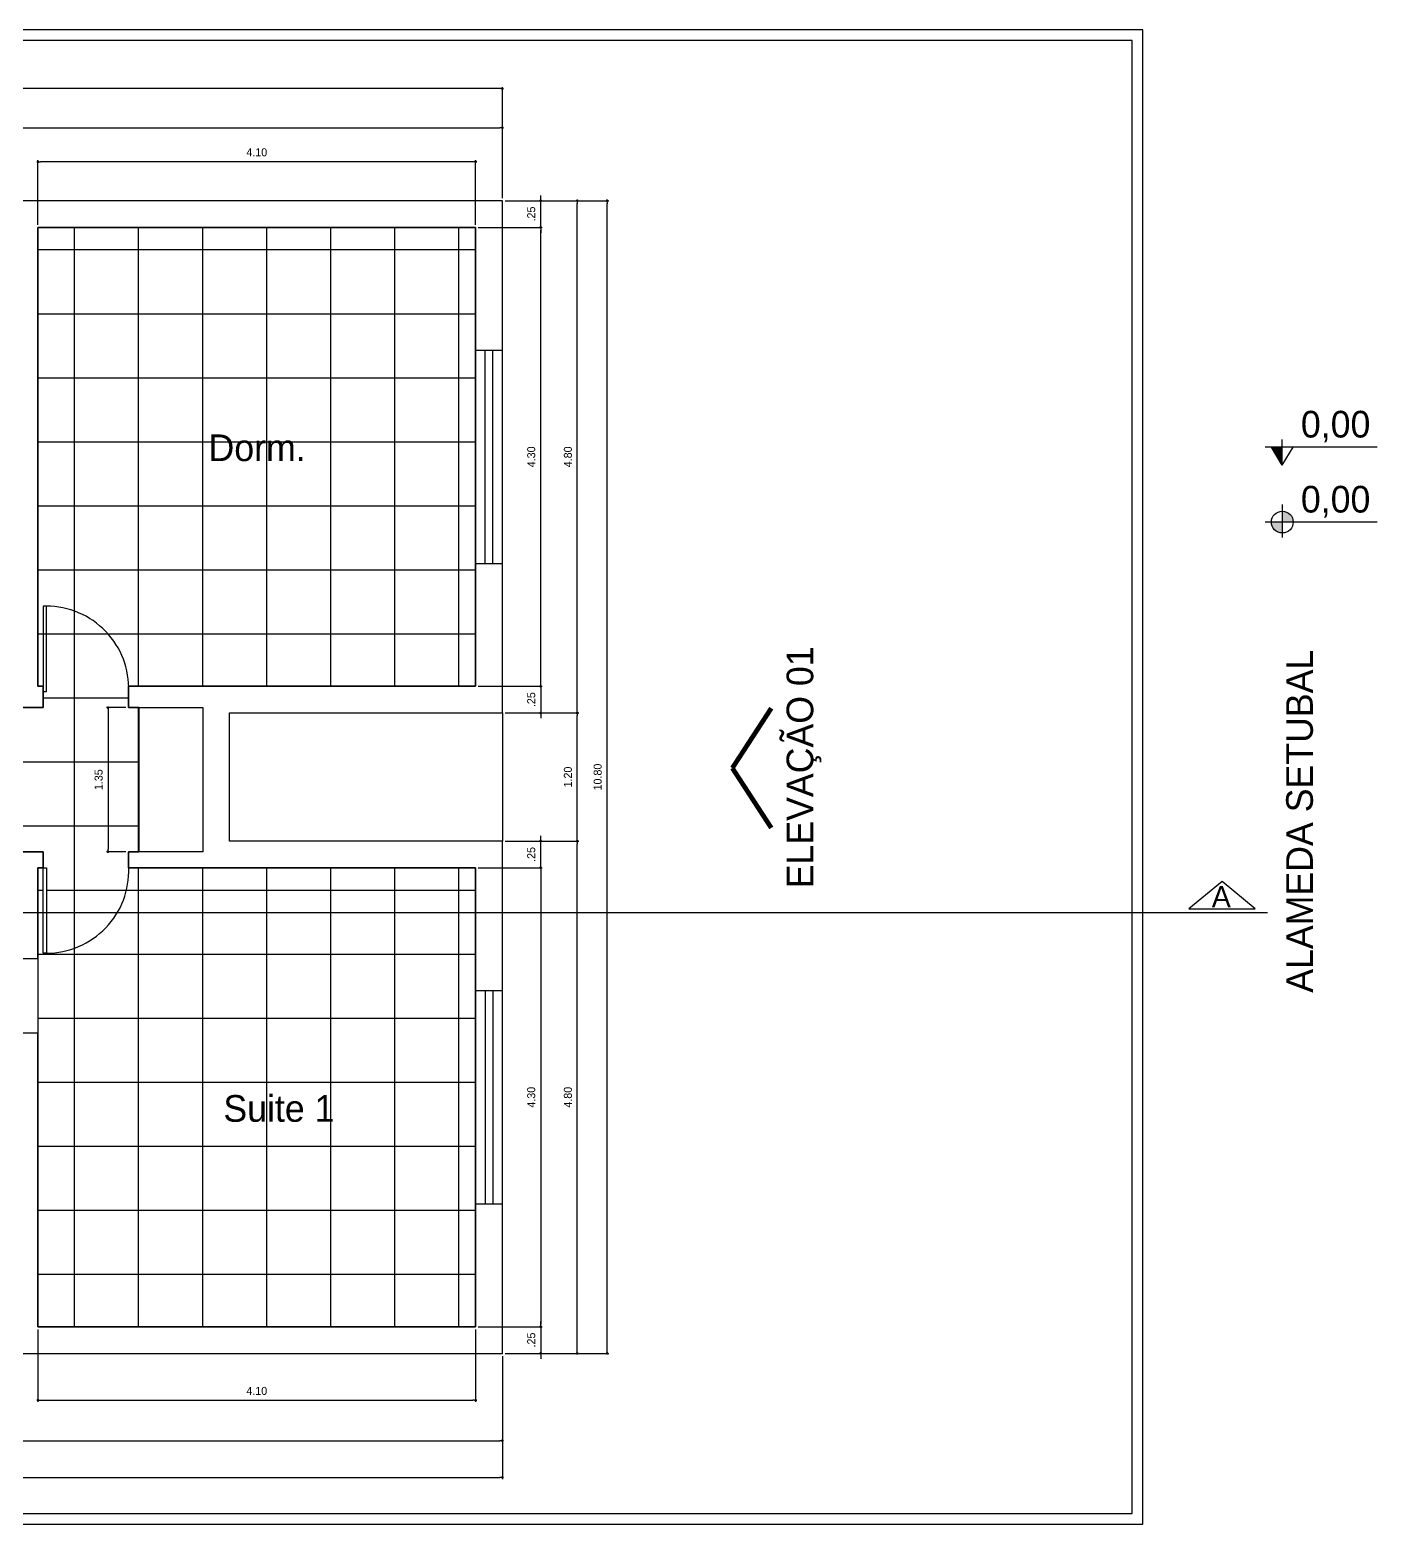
# Model space of a CAD drawing. Header units: millimetres. Extents: x 92.2 to 172.4, y 6.8 to 63.1.
# Drawn here: x 112.98 to 125.6, y 27.96 to 41.96 of the extents above; entities that cross this region are included whole.
import ezdxf

# ---------------------------------------------------------------- set-up
doc = ezdxf.new("R2010")
doc.units = ezdxf.units.MM
for name, color, linetype in [('Alvenaria', 5, 'Continuous'), ('COTAS', 1, 'Continuous'), ('INDICAÇÃO', 1, 'Continuous'), ('Janelas', 3, 'Continuous'), ('PISO', 21, 'Continuous'), ('Portas', 6, 'Continuous'), ('Proj. Corte Terreno', 254, 'Continuous'), ('Texto', 7, 'Continuous')]:
    doc.layers.add(name, color=color, linetype=linetype)
doc.styles.add('ARTIUM', font='GOTHIC.TTF', dxfattribs={"height": 0.1})
doc.styles.add('ROMANS', font='C-ACENTO.SHX')
doc.dimstyles.new('Artiun 1-50', dxfattribs={"dimscale": 0.5, "dimtxt": 0.15, "dimasz": 0.05, "dimexe": 0.03, "dimexo": 0.05, "dimgap": 0.1, "dimtad": 1, "dimzin": 4, "dimdsep": 46, "dimtxsty": 'ROMANS', "dimblk": 'DOT', "dimcen": 0.025, "dimclrt": 2, "dimadec": 0, "dimazin": 0, "dimtfac": 1, "dimtix": 1, "dimtmove": 2, "dimatfit": 2, "dimldrblk": 'DOT', "dimfxl": 1, "dimtolj": 1, "dimtzin": 0, "dimarcsym": 0})

# ---------------------------------------------------------------- blocks, each defined once
blk = doc.blocks.new('A$C215C32E7')
blk.add_line((10.446, 4.761), (-21.884, 4.761))
for points in [[(-21.459, 5.054), (-21.148, 4.797), (-21.77, 4.797)], [(10.022, 5.054), (9.711, 4.797), (10.333, 4.797)]]:
    blk.add_lwpolyline(points, close=True)
at = {"layer": 'Texto', "char_height": 0.2, "width": 6.03922, "attachment_point": 1, "style": 'ARTIUM'}
for insert in [(-21.556, 5.011), (9.925, 5.011)]:
    blk.add_mtext('A', dxfattribs=dict(at, insert=insert))
blk = doc.blocks.new('_DOT')
at = {"color": 0, "linetype": 'ByBlock'}
blk.add_line((-0.5, 0), (-1, 0), dxfattribs=at)
at = {"color": 0, "linetype": 'ByBlock', "const_width": 0.5}
blk.add_lwpolyline([(-0.25, 0, 1), (0.25, 0, 1)], format="xyb", close=True, dxfattribs=at)
blk = doc.blocks.new('*D37')
at = {"layer": 'COTAS', "color": 0, "lineweight": -2, "transparency": 16777216}
for p, q in [((117.432, 40.356), (118.403, 40.356)), ((118.388, 29.581), (118.388, 40.331)), ((117.432, 29.556), (118.403, 29.556))]:
    blk.add_line(p, q, dxfattribs=at)
at = {"layer": 'Defpoints', "color": 0, "transparency": 16777216}
for p in [(117.407, 40.356), (118.388, 40.356), (117.407, 29.556)]:
    blk.add_point(p, dxfattribs=at)
at = {"layer": 'COTAS', "color": 0, "lineweight": -2, "transparency": 16777216, "xscale": 0.025, "yscale": 0.025, "zscale": 0.025}
for p, rotation in [((118.388, 40.356), 90), ((118.388, 29.556), 270)]:
    blk.add_blockref('_DOT', p, dxfattribs=dict(at, rotation=rotation))
at = {"layer": 'COTAS', "color": 7, "transparency": 16777216, "insert": (118.3, 34.956), "char_height": 0.075, "attachment_point": 5, "rotation": 90, "style": 'ROMANS'}
blk.add_mtext('\\A1;10.80', dxfattribs=at)
blk = doc.blocks.new('*D38')
at = {"layer": 'COTAS', "color": 0, "lineweight": -2, "transparency": 16777216}
for p, q in [((117.432, 34.356), (118.123, 34.356)), ((118.108, 29.581), (118.108, 34.331)), ((117.457, 29.556), (118.123, 29.556))]:
    blk.add_line(p, q, dxfattribs=at)
at = {"layer": 'Defpoints', "color": 0, "transparency": 16777216}
for p in [(117.407, 34.356), (118.108, 34.356), (117.432, 29.556)]:
    blk.add_point(p, dxfattribs=at)
at = {"layer": 'COTAS', "color": 0, "lineweight": -2, "transparency": 16777216, "xscale": 0.025, "yscale": 0.025, "zscale": 0.025}
for p, rotation in [((118.108, 34.356), 90), ((118.108, 29.556), 270)]:
    blk.add_blockref('_DOT', p, dxfattribs=dict(at, rotation=rotation))
at = {"layer": 'COTAS', "color": 7, "transparency": 16777216, "insert": (118.021, 31.956), "char_height": 0.075, "attachment_point": 5, "rotation": 90, "style": 'ROMANS'}
blk.add_mtext('\\A1;4.80', dxfattribs=at)
blk = doc.blocks.new('*D39')
at = {"layer": 'COTAS', "color": 0, "lineweight": -2, "transparency": 16777216}
for p, q in [((117.432, 35.556), (118.123, 35.556)), ((118.108, 34.381), (118.108, 35.531)), ((117.432, 34.356), (118.123, 34.356))]:
    blk.add_line(p, q, dxfattribs=at)
at = {"layer": 'Defpoints', "color": 0, "transparency": 16777216}
for p in [(117.407, 35.556), (118.108, 35.556), (117.407, 34.356)]:
    blk.add_point(p, dxfattribs=at)
at = {"layer": 'COTAS', "color": 0, "lineweight": -2, "transparency": 16777216, "xscale": 0.025, "yscale": 0.025, "zscale": 0.025}
for p, rotation in [((118.108, 35.556), 90), ((118.108, 34.356), 270)]:
    blk.add_blockref('_DOT', p, dxfattribs=dict(at, rotation=rotation))
at = {"layer": 'COTAS', "color": 7, "transparency": 16777216, "insert": (118.021, 34.956), "char_height": 0.075, "attachment_point": 5, "rotation": 90, "style": 'ROMANS'}
blk.add_mtext('\\A1;1.20', dxfattribs=at)
blk = doc.blocks.new('*D40')
at = {"layer": 'COTAS', "color": 0, "lineweight": -2, "transparency": 16777216}
for p, q in [((117.432, 40.356), (118.123, 40.356)), ((118.108, 35.581), (118.108, 40.331)), ((117.432, 35.556), (118.123, 35.556))]:
    blk.add_line(p, q, dxfattribs=at)
at = {"layer": 'Defpoints', "color": 0, "transparency": 16777216}
for p in [(117.407, 40.356), (118.108, 40.356), (117.407, 35.556)]:
    blk.add_point(p, dxfattribs=at)
at = {"layer": 'COTAS', "color": 0, "lineweight": -2, "transparency": 16777216, "xscale": 0.025, "yscale": 0.025, "zscale": 0.025}
for p, rotation in [((118.108, 40.356), 90), ((118.108, 35.556), 270)]:
    blk.add_blockref('_DOT', p, dxfattribs=dict(at, rotation=rotation))
at = {"layer": 'COTAS', "color": 7, "transparency": 16777216, "insert": (118.021, 37.956), "char_height": 0.075, "attachment_point": 5, "rotation": 90, "style": 'ROMANS'}
blk.add_mtext('\\A1;4.80', dxfattribs=at)
blk = doc.blocks.new('*D41')
at = {"layer": 'COTAS', "color": 0, "lineweight": -2, "transparency": 16777216}
for p, q in [((117.182, 40.106), (117.781, 40.106)), ((117.766, 35.831), (117.766, 40.081)), ((117.182, 35.806), (117.781, 35.806))]:
    blk.add_line(p, q, dxfattribs=at)
at = {"layer": 'Defpoints', "color": 0, "transparency": 16777216}
for p in [(117.157, 40.106), (117.766, 40.106), (117.157, 35.806)]:
    blk.add_point(p, dxfattribs=at)
at = {"layer": 'COTAS', "color": 0, "lineweight": -2, "transparency": 16777216, "xscale": 0.025, "yscale": 0.025, "zscale": 0.025}
for p, rotation in [((117.766, 40.106), 90), ((117.766, 35.806), 270)]:
    blk.add_blockref('_DOT', p, dxfattribs=dict(at, rotation=rotation))
at = {"layer": 'COTAS', "color": 7, "transparency": 16777216, "insert": (117.678, 37.956), "char_height": 0.075, "attachment_point": 5, "rotation": 90, "style": 'ROMANS'}
blk.add_mtext('\\A1;4.30', dxfattribs=at)
blk = doc.blocks.new('*D42')
at = {"layer": 'COTAS', "color": 0, "lineweight": -2, "transparency": 16777216}
for p, q in [((117.182, 34.106), (117.781, 34.106)), ((117.766, 34.081), (117.766, 29.831)), ((117.182, 29.806), (117.781, 29.806))]:
    blk.add_line(p, q, dxfattribs=at)
at = {"layer": 'Defpoints', "color": 0, "transparency": 16777216}
for p in [(117.157, 34.106), (117.157, 29.806), (117.766, 29.806)]:
    blk.add_point(p, dxfattribs=at)
at = {"layer": 'COTAS', "color": 0, "lineweight": -2, "transparency": 16777216, "xscale": 0.025, "yscale": 0.025, "zscale": 0.025}
for p, rotation in [((117.766, 34.106), 90), ((117.766, 29.806), 270)]:
    blk.add_blockref('_DOT', p, dxfattribs=dict(at, rotation=rotation))
at = {"layer": 'COTAS', "color": 7, "transparency": 16777216, "insert": (117.678, 31.956), "char_height": 0.075, "attachment_point": 5, "rotation": 90, "style": 'ROMANS'}
blk.add_mtext('\\A1;4.30', dxfattribs=at)
blk = doc.blocks.new('*D43')
at = {"layer": 'COTAS', "color": 0, "lineweight": -2, "transparency": 16777216}
for p, q in [((117.766, 29.831), (117.766, 29.856)), ((117.182, 29.806), (117.781, 29.806)), ((117.766, 29.806), (117.766, 29.556)), ((117.432, 29.556), (117.781, 29.556)), ((117.766, 29.531), (117.766, 29.506))]:
    blk.add_line(p, q, dxfattribs=at)
at = {"layer": 'Defpoints', "color": 0, "transparency": 16777216}
for p in [(117.157, 29.806), (117.407, 29.556), (117.766, 29.556)]:
    blk.add_point(p, dxfattribs=at)
at = {"layer": 'COTAS', "color": 0, "lineweight": -2, "transparency": 16777216, "xscale": 0.025, "yscale": 0.025, "zscale": 0.025}
for p, rotation in [((117.766, 29.806), 270), ((117.766, 29.556), 90)]:
    blk.add_blockref('_DOT', p, dxfattribs=dict(at, rotation=rotation))
at = {"layer": 'COTAS', "color": 7, "transparency": 16777216, "insert": (117.678, 29.681), "char_height": 0.075, "attachment_point": 5, "rotation": 90, "style": 'ROMANS'}
blk.add_mtext('\\A1;.25', dxfattribs=at)
blk = doc.blocks.new('*D25')
at = {"layer": 'COTAS', "color": 0, "lineweight": -2, "transparency": 16777216}
for p, q in [((117.432, 34.356), (117.781, 34.356)), ((117.766, 34.381), (117.766, 34.406)), ((117.766, 34.106), (117.766, 34.356)), ((117.182, 34.106), (117.781, 34.106)), ((117.766, 34.081), (117.766, 34.056))]:
    blk.add_line(p, q, dxfattribs=at)
at = {"layer": 'Defpoints', "color": 0, "transparency": 16777216}
for p in [(117.407, 34.356), (117.766, 34.356), (117.157, 34.106)]:
    blk.add_point(p, dxfattribs=at)
at = {"layer": 'COTAS', "color": 0, "lineweight": -2, "transparency": 16777216, "xscale": 0.025, "yscale": 0.025, "zscale": 0.025}
for p, rotation in [((117.766, 34.356), 270), ((117.766, 34.106), 90)]:
    blk.add_blockref('_DOT', p, dxfattribs=dict(at, rotation=rotation))
at = {"layer": 'COTAS', "color": 7, "transparency": 16777216, "insert": (117.678, 34.231), "char_height": 0.075, "attachment_point": 5, "rotation": 90, "style": 'ROMANS'}
blk.add_mtext('\\A1;.25', dxfattribs=at)
blk = doc.blocks.new('*D26')
at = {"layer": 'COTAS', "color": 0, "lineweight": -2, "transparency": 16777216}
for p, q in [((117.766, 35.831), (117.766, 35.856)), ((117.182, 35.806), (117.781, 35.806)), ((117.766, 35.806), (117.766, 35.556)), ((117.432, 35.556), (117.781, 35.556)), ((117.766, 35.531), (117.766, 35.506))]:
    blk.add_line(p, q, dxfattribs=at)
at = {"layer": 'Defpoints', "color": 0, "transparency": 16777216}
for p in [(117.157, 35.806), (117.407, 35.556), (117.766, 35.556)]:
    blk.add_point(p, dxfattribs=at)
at = {"layer": 'COTAS', "color": 0, "lineweight": -2, "transparency": 16777216, "xscale": 0.025, "yscale": 0.025, "zscale": 0.025}
for p, rotation in [((117.766, 35.806), 270), ((117.766, 35.556), 90)]:
    blk.add_blockref('_DOT', p, dxfattribs=dict(at, rotation=rotation))
at = {"layer": 'COTAS', "color": 7, "transparency": 16777216, "insert": (117.678, 35.681), "char_height": 0.075, "attachment_point": 5, "rotation": 90, "style": 'ROMANS'}
blk.add_mtext('\\A1;.25', dxfattribs=at)
blk = doc.blocks.new('*D27')
at = {"layer": 'COTAS', "color": 0, "lineweight": -2, "transparency": 16777216}
for p, q in [((117.432, 40.356), (117.781, 40.356)), ((117.766, 40.381), (117.766, 40.406)), ((117.766, 40.106), (117.766, 40.356)), ((117.182, 40.106), (117.781, 40.106)), ((117.766, 40.081), (117.766, 40.056))]:
    blk.add_line(p, q, dxfattribs=at)
at = {"layer": 'Defpoints', "color": 0, "transparency": 16777216}
for p in [(117.407, 40.356), (117.766, 40.356), (117.157, 40.106)]:
    blk.add_point(p, dxfattribs=at)
at = {"layer": 'COTAS', "color": 0, "lineweight": -2, "transparency": 16777216, "xscale": 0.025, "yscale": 0.025, "zscale": 0.025}
for p, rotation in [((117.766, 40.356), 270), ((117.766, 40.106), 90)]:
    blk.add_blockref('_DOT', p, dxfattribs=dict(at, rotation=rotation))
at = {"layer": 'COTAS', "color": 7, "transparency": 16777216, "insert": (117.678, 40.231), "char_height": 0.075, "attachment_point": 5, "rotation": 90, "style": 'ROMANS'}
blk.add_mtext('\\A1;.25', dxfattribs=at)
blk = doc.blocks.new('*D44')
at = {"layer": 'COTAS', "color": 0, "lineweight": -2, "transparency": 16777216}
for p, q in [((99.407, 40.381), (99.407, 41.421)), ((117.382, 41.406), (99.432, 41.406)), ((117.407, 40.381), (117.407, 41.421))]:
    blk.add_line(p, q, dxfattribs=at)
at = {"layer": 'Defpoints', "color": 0, "transparency": 16777216}
for p in [(99.407, 41.406), (99.407, 40.356), (117.407, 40.356)]:
    blk.add_point(p, dxfattribs=at)
at = {"layer": 'COTAS', "color": 0, "lineweight": -2, "transparency": 16777216, "xscale": 0.025, "yscale": 0.025, "zscale": 0.025, "rotation": 180}
blk.add_blockref('_DOT', (99.407, 41.406), dxfattribs=at)
at = {"layer": 'COTAS', "color": 0, "lineweight": -2, "transparency": 16777216, "xscale": 0.025, "yscale": 0.025, "zscale": 0.025}
blk.add_blockref('_DOT', (117.407, 41.406), dxfattribs=at)
at = {"layer": 'COTAS', "color": 7, "transparency": 16777216, "insert": (108.407, 41.494), "char_height": 0.075, "attachment_point": 5, "style": 'ROMANS'}
blk.add_mtext('\\A1;18.00', dxfattribs=at)
blk = doc.blocks.new('*D45')
at = {"layer": 'COTAS', "color": 0, "lineweight": -2, "transparency": 16777216}
for p, q in [((105.657, 40.381), (105.657, 41.054)), ((105.682, 41.039), (117.382, 41.039)), ((117.407, 40.381), (117.407, 41.054))]:
    blk.add_line(p, q, dxfattribs=at)
at = {"layer": 'Defpoints', "color": 0, "transparency": 16777216}
for p in [(117.407, 41.039), (105.657, 40.356), (117.407, 40.356)]:
    blk.add_point(p, dxfattribs=at)
at = {"layer": 'COTAS', "color": 0, "lineweight": -2, "transparency": 16777216, "xscale": 0.025, "yscale": 0.025, "zscale": 0.025, "rotation": 180}
blk.add_blockref('_DOT', (105.657, 41.039), dxfattribs=at)
at = {"layer": 'COTAS', "color": 0, "lineweight": -2, "transparency": 16777216, "xscale": 0.025, "yscale": 0.025, "zscale": 0.025}
blk.add_blockref('_DOT', (117.407, 41.039), dxfattribs=at)
at = {"layer": 'COTAS', "color": 7, "transparency": 16777216, "insert": (111.532, 41.126), "char_height": 0.075, "attachment_point": 5, "style": 'ROMANS'}
blk.add_mtext('\\A1;11.75', dxfattribs=at)
blk = doc.blocks.new('*D46')
at = {"layer": 'COTAS', "color": 0, "lineweight": -2, "transparency": 16777216}
for p, q in [((113.057, 40.131), (113.057, 40.736)), ((117.132, 40.721), (113.082, 40.721)), ((117.157, 40.131), (117.157, 40.736))]:
    blk.add_line(p, q, dxfattribs=at)
at = {"layer": 'Defpoints', "color": 0, "transparency": 16777216}
for p in [(113.057, 40.721), (113.057, 40.106), (117.157, 40.106)]:
    blk.add_point(p, dxfattribs=at)
at = {"layer": 'COTAS', "color": 0, "lineweight": -2, "transparency": 16777216, "xscale": 0.025, "yscale": 0.025, "zscale": 0.025, "rotation": 180}
blk.add_blockref('_DOT', (113.057, 40.721), dxfattribs=at)
at = {"layer": 'COTAS', "color": 0, "lineweight": -2, "transparency": 16777216, "xscale": 0.025, "yscale": 0.025, "zscale": 0.025}
blk.add_blockref('_DOT', (117.157, 40.721), dxfattribs=at)
at = {"layer": 'COTAS', "color": 7, "transparency": 16777216, "insert": (115.107, 40.809), "char_height": 0.075, "attachment_point": 5, "style": 'ROMANS'}
blk.add_mtext('\\A1;4.10', dxfattribs=at)
blk = doc.blocks.new('*D34')
at = {"layer": 'COTAS', "color": 0, "lineweight": -2, "transparency": 16777216}
for p, q in [((99.407, 29.531), (99.407, 28.379)), ((117.407, 29.531), (117.407, 28.379)), ((99.432, 28.394), (117.382, 28.394))]:
    blk.add_line(p, q, dxfattribs=at)
at = {"layer": 'Defpoints', "color": 0, "transparency": 16777216}
for p in [(99.407, 29.556), (117.407, 29.556), (117.407, 28.394)]:
    blk.add_point(p, dxfattribs=at)
at = {"layer": 'COTAS', "color": 0, "lineweight": -2, "transparency": 16777216, "xscale": 0.025, "yscale": 0.025, "zscale": 0.025, "rotation": 180}
blk.add_blockref('_DOT', (99.407, 28.394), dxfattribs=at)
at = {"layer": 'COTAS', "color": 0, "lineweight": -2, "transparency": 16777216, "xscale": 0.025, "yscale": 0.025, "zscale": 0.025}
blk.add_blockref('_DOT', (117.407, 28.394), dxfattribs=at)
at = {"layer": 'COTAS', "color": 7, "transparency": 16777216, "insert": (108.407, 28.481), "char_height": 0.075, "attachment_point": 5, "style": 'ROMANS'}
blk.add_mtext('\\A1;18.00', dxfattribs=at)
blk = doc.blocks.new('*D36')
at = {"layer": 'COTAS', "color": 0, "lineweight": -2, "transparency": 16777216}
for p, q in [((105.407, 29.531), (105.407, 28.723)), ((117.407, 29.531), (117.407, 28.723)), ((105.432, 28.738), (117.382, 28.738))]:
    blk.add_line(p, q, dxfattribs=at)
at = {"layer": 'Defpoints', "color": 0, "transparency": 16777216}
for p in [(105.407, 29.556), (117.407, 29.556), (117.407, 28.738)]:
    blk.add_point(p, dxfattribs=at)
at = {"layer": 'COTAS', "color": 0, "lineweight": -2, "transparency": 16777216, "xscale": 0.025, "yscale": 0.025, "zscale": 0.025, "rotation": 180}
blk.add_blockref('_DOT', (105.407, 28.738), dxfattribs=at)
at = {"layer": 'COTAS', "color": 0, "lineweight": -2, "transparency": 16777216, "xscale": 0.025, "yscale": 0.025, "zscale": 0.025}
blk.add_blockref('_DOT', (117.407, 28.738), dxfattribs=at)
at = {"layer": 'COTAS', "color": 7, "transparency": 16777216, "insert": (111.407, 28.826), "char_height": 0.075, "attachment_point": 5, "style": 'ROMANS'}
blk.add_mtext('\\A1;12.00', dxfattribs=at)
blk = doc.blocks.new('*D62')
at = {"layer": 'COTAS', "color": 0, "lineweight": -2, "transparency": 16777216}
for p, q in [((113.057, 29.781), (113.057, 29.102)), ((117.157, 29.781), (117.157, 29.102)), ((113.082, 29.117), (117.132, 29.117))]:
    blk.add_line(p, q, dxfattribs=at)
at = {"layer": 'Defpoints', "color": 0, "transparency": 16777216}
for p in [(113.057, 29.806), (117.157, 29.806), (117.157, 29.117)]:
    blk.add_point(p, dxfattribs=at)
at = {"layer": 'COTAS', "color": 0, "lineweight": -2, "transparency": 16777216, "xscale": 0.025, "yscale": 0.025, "zscale": 0.025, "rotation": 180}
blk.add_blockref('_DOT', (113.057, 29.117), dxfattribs=at)
at = {"layer": 'COTAS', "color": 0, "lineweight": -2, "transparency": 16777216, "xscale": 0.025, "yscale": 0.025, "zscale": 0.025}
blk.add_blockref('_DOT', (117.157, 29.117), dxfattribs=at)
at = {"layer": 'COTAS', "color": 7, "transparency": 16777216, "insert": (115.107, 29.204), "char_height": 0.075, "attachment_point": 5, "style": 'ROMANS'}
blk.add_mtext('\\A1;4.10', dxfattribs=at)
blk = doc.blocks.new('*D67')
at = {"layer": 'COTAS', "color": 0, "lineweight": -2, "transparency": 16777216}
for p, q in [((113.882, 35.606), (113.699, 35.606)), ((113.714, 35.581), (113.714, 34.281)), ((113.882, 34.256), (113.699, 34.256))]:
    blk.add_line(p, q, dxfattribs=at)
at = {"layer": 'Defpoints', "color": 0, "transparency": 16777216}
for p in [(113.907, 35.606), (113.714, 34.256), (113.907, 34.256)]:
    blk.add_point(p, dxfattribs=at)
at = {"layer": 'COTAS', "color": 0, "lineweight": -2, "transparency": 16777216, "xscale": 0.025, "yscale": 0.025, "zscale": 0.025}
for p, rotation in [((113.714, 35.606), 90), ((113.714, 34.256), 270)]:
    blk.add_blockref('_DOT', p, dxfattribs=dict(at, rotation=rotation))
at = {"layer": 'COTAS', "color": 7, "transparency": 16777216, "insert": (113.626, 34.931), "char_height": 0.075, "attachment_point": 5, "rotation": 90, "style": 'ROMANS'}
blk.add_mtext('\\A1;1.35', dxfattribs=at)
blk = doc.blocks.new('A$C62EE7015')
h = blk.add_hatch(color=256)
h.paths.add_polyline_path([(0.06, 0.144, 0.414214), (0.162, 0.041), (0.162, 0.144)])
h.paths.add_polyline_path([(0.264, 0.144, 0.414214), (0.162, 0.246), (0.162, 0.144)])
at = {"layer": 'COTAS'}
for p, q in [((0.162, 0.308), (0.162, 0)), ((1.05, 0.144), (0, 0.144))]:
    blk.add_line(p, q, dxfattribs=at)
blk.add_circle((0.162, 0.144), 0.102, dxfattribs=at)
blk = doc.blocks.new('A$C4FDE642E')
blk.add_hatch(color=256).paths.add_polyline_path([(0.162, 0), (0.162, 0.169), (0.06, 0.169)])
at = {"layer": 'COTAS'}
for p, q in [((1.05, 0.169), (0, 0.169)), ((0.162, 0), (0.06, 0.169)), ((0.162, 0), (0.162, 0.24)), ((0.162, 0), (0.264, 0.169))]:
    blk.add_line(p, q, dxfattribs=at)

msp = doc.modelspace()

# ---------------------------------------------------------------- hatches: boundary and pattern name
at = {"layer": 'PISO'}
h = msp.add_hatch(dxfattribs=at)
h.set_pattern_fill('_USER', color=252, scale=0.6, style=0, double=1, pattern_type=0)
h.set_pattern_definition([(0, (0, -5.103), (0, 0.6), []), (90, (0, -5.103), (-0.6, 4e-17), [])])
h.paths.add_polyline_path([(113.107, 33.306), (113.137, 33.306), (113.137, 34.106), (113.107, 34.106)], flags=16)
h.paths.add_polyline_path([(105.707, 32.506), (105.737, 32.506), (105.737, 33.306), (105.707, 33.306)], flags=16)
h.paths.add_polyline_path([(105.507, 33.506), (105.507, 33.536), (104.607, 33.536), (104.607, 33.506)], flags=17)
h.paths.add_polyline_path([(101.307, 38.706), (101.307, 33.306), (100.257, 33.306), (100.257, 30.406), (102.007, 30.406), (102.007, 32.556), (102.607, 32.556), (102.607, 33.306), (102.007, 33.306), (102.007, 33.456), (105.507, 33.456), (105.507, 33.506), (105.657, 33.506), (105.657, 33.456), (105.707, 33.456), (105.707, 33.306), (105.657, 33.306), (105.657, 29.806), (109.507, 29.806), (109.507, 33.306), (106.507, 33.306), (106.507, 33.456), (112.907, 33.456), (112.907, 34.256), (113.107, 34.256), (113.107, 34.106), (113.057, 34.106), (113.057, 29.806), (117.157, 29.806), (117.157, 34.106), (113.907, 34.106), (113.907, 34.256), (114.001, 34.256), (114.001, 35.606), (113.907, 35.606), (113.907, 35.806), (117.157, 35.806), (117.157, 40.106), (113.057, 40.106), (113.057, 35.806), (113.107, 35.806), (113.107, 35.606), (110.007, 35.606), (110.007, 34.856), (105.657, 34.856), (105.657, 34.406), (105.507, 34.406), (105.507, 38.706)])
h = msp.add_hatch(dxfattribs=at)
h.set_pattern_fill('_USER', color=256, scale=0.3, style=0, double=1, pattern_type=0)
h.set_pattern_definition([(0, (0, -5.103), (0, 0.3), []), (90, (0, -5.103), (-0.3, 2e-17), [])])
h.paths.add_polyline_path([(112.907, 33.256), (112.207, 33.256), (112.207, 33.226), (112.907, 33.226)], flags=17)
h.paths.add_polyline_path([(113.057, 33.256), (112.907, 33.256), (112.907, 32.556), (113.057, 32.556)], flags=17)
edge = h.paths.add_edge_path()
edge.add_line((111.407, 32.106), (111.857, 32.106))
edge.add_line((111.857, 32.106), (111.857, 33.306))
edge.add_line((111.857, 33.306), (112.907, 33.306))
edge.add_line((112.907, 33.306), (112.907, 33.256))
edge.add_line((112.907, 33.256), (113.057, 33.256))
edge.add_line((113.057, 33.256), (113.057, 32.556))
edge.add_line((113.057, 32.556), (112.907, 32.556))
edge.add_line((112.907, 32.556), (112.907, 29.806))
edge.add_line((112.907, 29.806), (111.407, 29.806))
edge.add_line((111.407, 29.806), (111.407, 30.249))
edge.add_line((111.407, 30.249), (111.415, 30.249))
edge.add_line((111.415, 30.249), (111.415, 30.251))
edge.add_line((111.415, 30.251), (111.426, 30.261))
edge.add_arc((111.42, 30.267), 0.0084, 313.8581, 360)
edge.add_line((111.428, 30.267), (111.428, 30.273))
edge.add_arc((111.429, 30.277), 0.0042, 259.5978, 364.9961)
edge.add_line((111.433, 30.277), (111.433, 30.285))
edge.add_line((111.433, 30.285), (111.692, 30.285))
edge.add_line((111.692, 30.285), (111.698, 30.271))
edge.add_line((111.698, 30.271), (111.71, 30.257))
edge.add_line((111.71, 30.257), (111.727, 30.246))
edge.add_line((111.727, 30.246), (111.747, 30.242))
edge.add_ellipse((111.751, 30.306), major_axis=(0, 0.064), ratio=0.906308, start_angle=180.0006, end_angle=354.7848, ccw=False)
edge.add_line((111.751, 30.242), (111.766, 30.242))
edge.add_ellipse((111.766, 30.306), major_axis=(0, 0.064), ratio=0.906308, start_angle=180.0006, end_angle=241.3521)
edge.add_ellipse((111.766, 30.306), major_axis=(0, 0.064), ratio=0.906308, start_angle=241.3521, end_angle=360.0006)
edge.add_line((111.766, 30.37), (111.759, 30.37))
edge.add_ellipse((111.751, 30.306), major_axis=(0, 0.064), ratio=0.906308, start_angle=354.7848, end_angle=360.0006)
edge.add_line((111.746, 30.371), (111.729, 30.367))
edge.add_line((111.729, 30.367), (111.714, 30.358))
edge.add_line((111.714, 30.358), (111.701, 30.346))
edge.add_line((111.701, 30.346), (111.695, 30.335))
edge.add_arc((111.753, 30.306), 0.0646, 513.6665, 520.4656)
edge.add_line((111.692, 30.328), (111.433, 30.328))
edge.add_line((111.433, 30.328), (111.433, 30.335))
edge.add_arc((111.429, 30.336), 0.0042, 355.0038, 460.3914)
edge.add_line((111.428, 30.34), (111.428, 30.34))
edge.add_line((111.428, 30.34), (111.428, 30.349))
edge.add_line((111.428, 30.349), (111.426, 30.351))
edge.add_arc((111.42, 30.345), 0.0084, 405.858, 406.1419)
edge.add_line((111.426, 30.351), (111.412, 30.364))
edge.add_line((111.412, 30.364), (111.407, 30.364))
edge.add_line((111.407, 30.364), (111.407, 30.806))
edge.add_line((111.407, 30.806), (112.157, 30.806))
edge.add_line((112.157, 30.806), (112.157, 30.856))
edge.add_line((112.157, 30.856), (111.407, 30.856))
edge.add_line((111.407, 30.856), (111.407, 31.339))
edge.add_arc((111.437, 31.34), 0.0297, 181.3782, 270.6779)
edge.add_line((111.437, 31.31), (111.513, 31.31))
edge.add_arc((111.513, 31.354), 0.0437, 269.4931, 350.9856)
edge.add_arc((110.577, 31.512), 0.994, 350.4249, 353.0232)
edge.add_arc((111.103, 29.448), 1.998, 432.1118, 436.6778, ccw=False)
edge.add_arc((111.853, 31.772), 0.445, 252.1118, 269.653)
edge.add_arc((111.852, 31.572), 0.244, 269.6528, 308.1855)
edge.add_arc((111.898, 31.512), 0.169, 308.1853, 359.9995)
edge.add_arc((111.898, 31.512), 0.169, 360.0006, 411.8147)
edge.add_arc((111.852, 31.453), 0.244, 411.8146, 450.3472)
edge.add_arc((111.853, 31.253), 0.445, 450.3471, 467.8883)
edge.add_arc((111.103, 33.577), 1.998, 283.3219, 287.888, ccw=False)
edge.add_arc((110.577, 31.512), 0.994, 366.9768, 369.5751)
edge.add_arc((111.513, 31.671), 0.0437, 369.0145, 450.5067)
edge.add_line((111.513, 31.714), (111.437, 31.714))
edge.add_arc((111.437, 31.685), 0.0297, 449.3221, 538.6314)
edge.add_line((111.407, 31.685), (111.407, 32.106))
h.paths.add_polyline_path([(112.073, 30.916), (112.073, 30.866), (112.823, 30.866), (112.823, 30.916)], flags=16)

# ---------------------------------------------------------------- linework, layer by layer
msp.add_line((114.001, 35.606), (114.001, 34.256))
at = {"layer": 'Alvenaria'}
msp.add_line((117.407, 35.556), (117.407, 34.356), dxfattribs=at)
for points in [[(105.407, 29.556), (117.407, 29.556), (117.407, 34.356), (114.851, 34.356), (114.851, 35.556), (117.407, 35.556), (117.407, 40.356), (105.657, 40.356)], [(112.907, 35.606), (113.107, 35.606), (113.107, 35.806), (113.057, 35.806), (113.057, 40.106), (117.157, 40.106), (117.157, 35.806), (113.907, 35.806), (113.907, 35.606), (114.601, 35.606), (114.601, 34.256), (113.907, 34.256), (113.907, 34.106), (117.157, 34.106), (117.157, 29.806), (113.057, 29.806), (113.057, 32.556), (112.907, 32.556)], [(112.907, 33.256), (113.057, 33.256), (113.057, 33.306), (113.057, 34.106), (113.107, 34.106), (113.107, 34.256), (112.907, 34.256)]]:
    msp.add_lwpolyline(points, dxfattribs=at)
at = {"layer": 'INDICAÇÃO', "const_width": 0.0448}
for points in [[(119.926, 35.601), (119.561, 35.04)], [(119.926, 34.479), (119.561, 35.04)]]:
    msp.add_lwpolyline(points, dxfattribs=at)
at = {"layer": 'Janelas'}
for p, q in [((117.157, 38.956), (117.407, 38.956)), ((117.247, 36.956), (117.247, 38.956)), ((117.317, 36.956), (117.317, 38.956)), ((117.157, 36.956), (117.407, 36.956)), ((117.157, 32.956), (117.407, 32.956)), ((117.247, 32.956), (117.247, 30.956)), ((117.317, 32.956), (117.317, 30.956)), ((117.157, 30.956), (117.407, 30.956))]:
    msp.add_line(p, q, dxfattribs=at)
at = {"layer": 'PISO'}
msp.add_lwpolyline([(112.907, 34.256), (113.107, 34.256), (113.107, 34.106), (113.057, 34.106), (113.057, 29.806), (117.157, 29.806), (117.157, 34.106), (113.907, 34.106), (113.907, 34.256), (114.001, 34.256), (114.001, 35.606), (113.907, 35.606), (113.907, 35.806), (117.157, 35.806), (117.157, 40.106), (113.057, 40.106), (113.057, 35.806), (113.107, 35.806), (113.107, 35.606), (110.007, 35.606)], dxfattribs=at)
at = {"layer": 'Portas'}
for points in [[(113.107, 35.756), (113.137, 35.756), (113.137, 36.556), (113.107, 36.556)], [(113.107, 34.106), (113.137, 34.106), (113.137, 33.306), (113.107, 33.306)]]:
    msp.add_lwpolyline(points, close=True, dxfattribs=at)
for centre, start, end in [((113.137, 35.786), 357.8106, 90), ((113.137, 34.077), 270, 2.1894)]:
    msp.add_arc(centre, 0.771, start, end, dxfattribs=at)
at = {"layer": 'Proj. Corte Terreno'}
for p, q in [((123.307, 41.856), (93.507, 41.856)), ((123.307, 28.056), (123.307, 41.856)), ((93.507, 28.056), (123.307, 28.056))]:
    msp.add_line(p, q, dxfattribs=at)
msp.add_lwpolyline([(93.407, 27.956), (123.407, 27.956), (123.407, 41.956), (93.407, 41.956)], close=True, dxfattribs=at)

# ---------------------------------------------------------------- block references
for name, p in [('A$C4FDE642E', (124.55, 37.879)), ('A$C62EE7015', (124.55, 37.201)), ('A$C215C32E7', (114.126, 28.924))]:
    msp.add_blockref(name, p)

# ---------------------------------------------------------------- texts
at = {"layer": 'Texto', "style": 'ARTIUM'}
for p in [(124.886, 38.137), (124.886, 37.434)]:
    msp.add_text('0,00', height=0.25, dxfattribs=at).set_placement(p)
for s, p in [('ELEVAÇÃO 01', (120.319, 33.913)), ('ALAMEDA SETUBAL', (124.998, 32.935))]:
    msp.add_text(s, height=0.25, rotation=90, dxfattribs=at).set_placement(p)
at = {"layer": 'Texto', "char_height": 0.25, "width": 6.03922, "attachment_point": 1, "style": 'ARTIUM'}
for s, insert in [('Dorm.', (114.655, 38.166)), ('Suite 1', (114.794, 31.976))]:
    msp.add_mtext(s, dxfattribs=dict(at, insert=insert))

# ---------------------------------------------------------------- dimensions: what is measured, and where the dimension line sits
at = {"layer": 'COTAS'}
for base, p1, p2, picture, middle in [((99.407, 41.406), (117.407, 40.356), (99.407, 40.356), '*D44', (108.407, 41.494)), ((117.407, 41.039), (105.657, 40.356), (117.407, 40.356), '*D45', (111.532, 41.126)), ((113.057, 40.721), (117.157, 40.106), (113.057, 40.106), '*D46', (115.107, 40.809)), ((117.157, 29.117), (113.057, 29.806), (117.157, 29.806), '*D62', (115.107, 29.204)), ((117.407, 28.394), (99.407, 29.556), (117.407, 29.556), '*D34', (108.407, 28.481)), ((117.407, 28.738), (105.407, 29.556), (117.407, 29.556), '*D36', (111.407, 28.826))]:
    dim = msp.add_linear_dim(base=base, p1=p1, p2=p2, dimstyle='Artiun 1-50', override={"dimclrt": 7}, dxfattribs=at)
    dim.commit()
    dim.dimension.update_dxf_attribs({"geometry": picture, "text_midpoint": middle})
for base, p1, p2, picture, middle in [((117.766, 40.356), (117.157, 40.106), (117.407, 40.356), '*D27', (117.678, 40.231)), ((118.388, 40.356), (117.407, 29.556), (117.407, 40.356), '*D37', (118.3, 34.956)), ((118.108, 40.356), (117.407, 35.556), (117.407, 40.356), '*D40', (118.021, 37.956)), ((117.766, 40.106), (117.157, 35.806), (117.157, 40.106), '*D41', (117.678, 37.956)), ((117.766, 35.556), (117.157, 35.806), (117.407, 35.556), '*D26', (117.678, 35.681)), ((113.714, 34.256), (113.907, 35.606), (113.907, 34.256), '*D67', (113.626, 34.931)), ((118.108, 35.556), (117.407, 34.356), (117.407, 35.556), '*D39', (118.021, 34.956)), ((117.766, 34.356), (117.157, 34.106), (117.407, 34.356), '*D25', (117.678, 34.231)), ((118.108, 34.356), (117.432, 29.556), (117.407, 34.356), '*D38', (118.021, 31.956)), ((117.766, 29.806), (117.157, 34.106), (117.157, 29.806), '*D42', (117.678, 31.956)), ((117.766, 29.556), (117.157, 29.806), (117.407, 29.556), '*D43', (117.678, 29.681))]:
    dim = msp.add_linear_dim(base=base, p1=p1, p2=p2, angle=90, dimstyle='Artiun 1-50', override={"dimclrt": 7}, dxfattribs=at)
    dim.commit()
    dim.dimension.update_dxf_attribs({"geometry": picture, "text_midpoint": middle})

doc.saveas('drawing.dxf')
